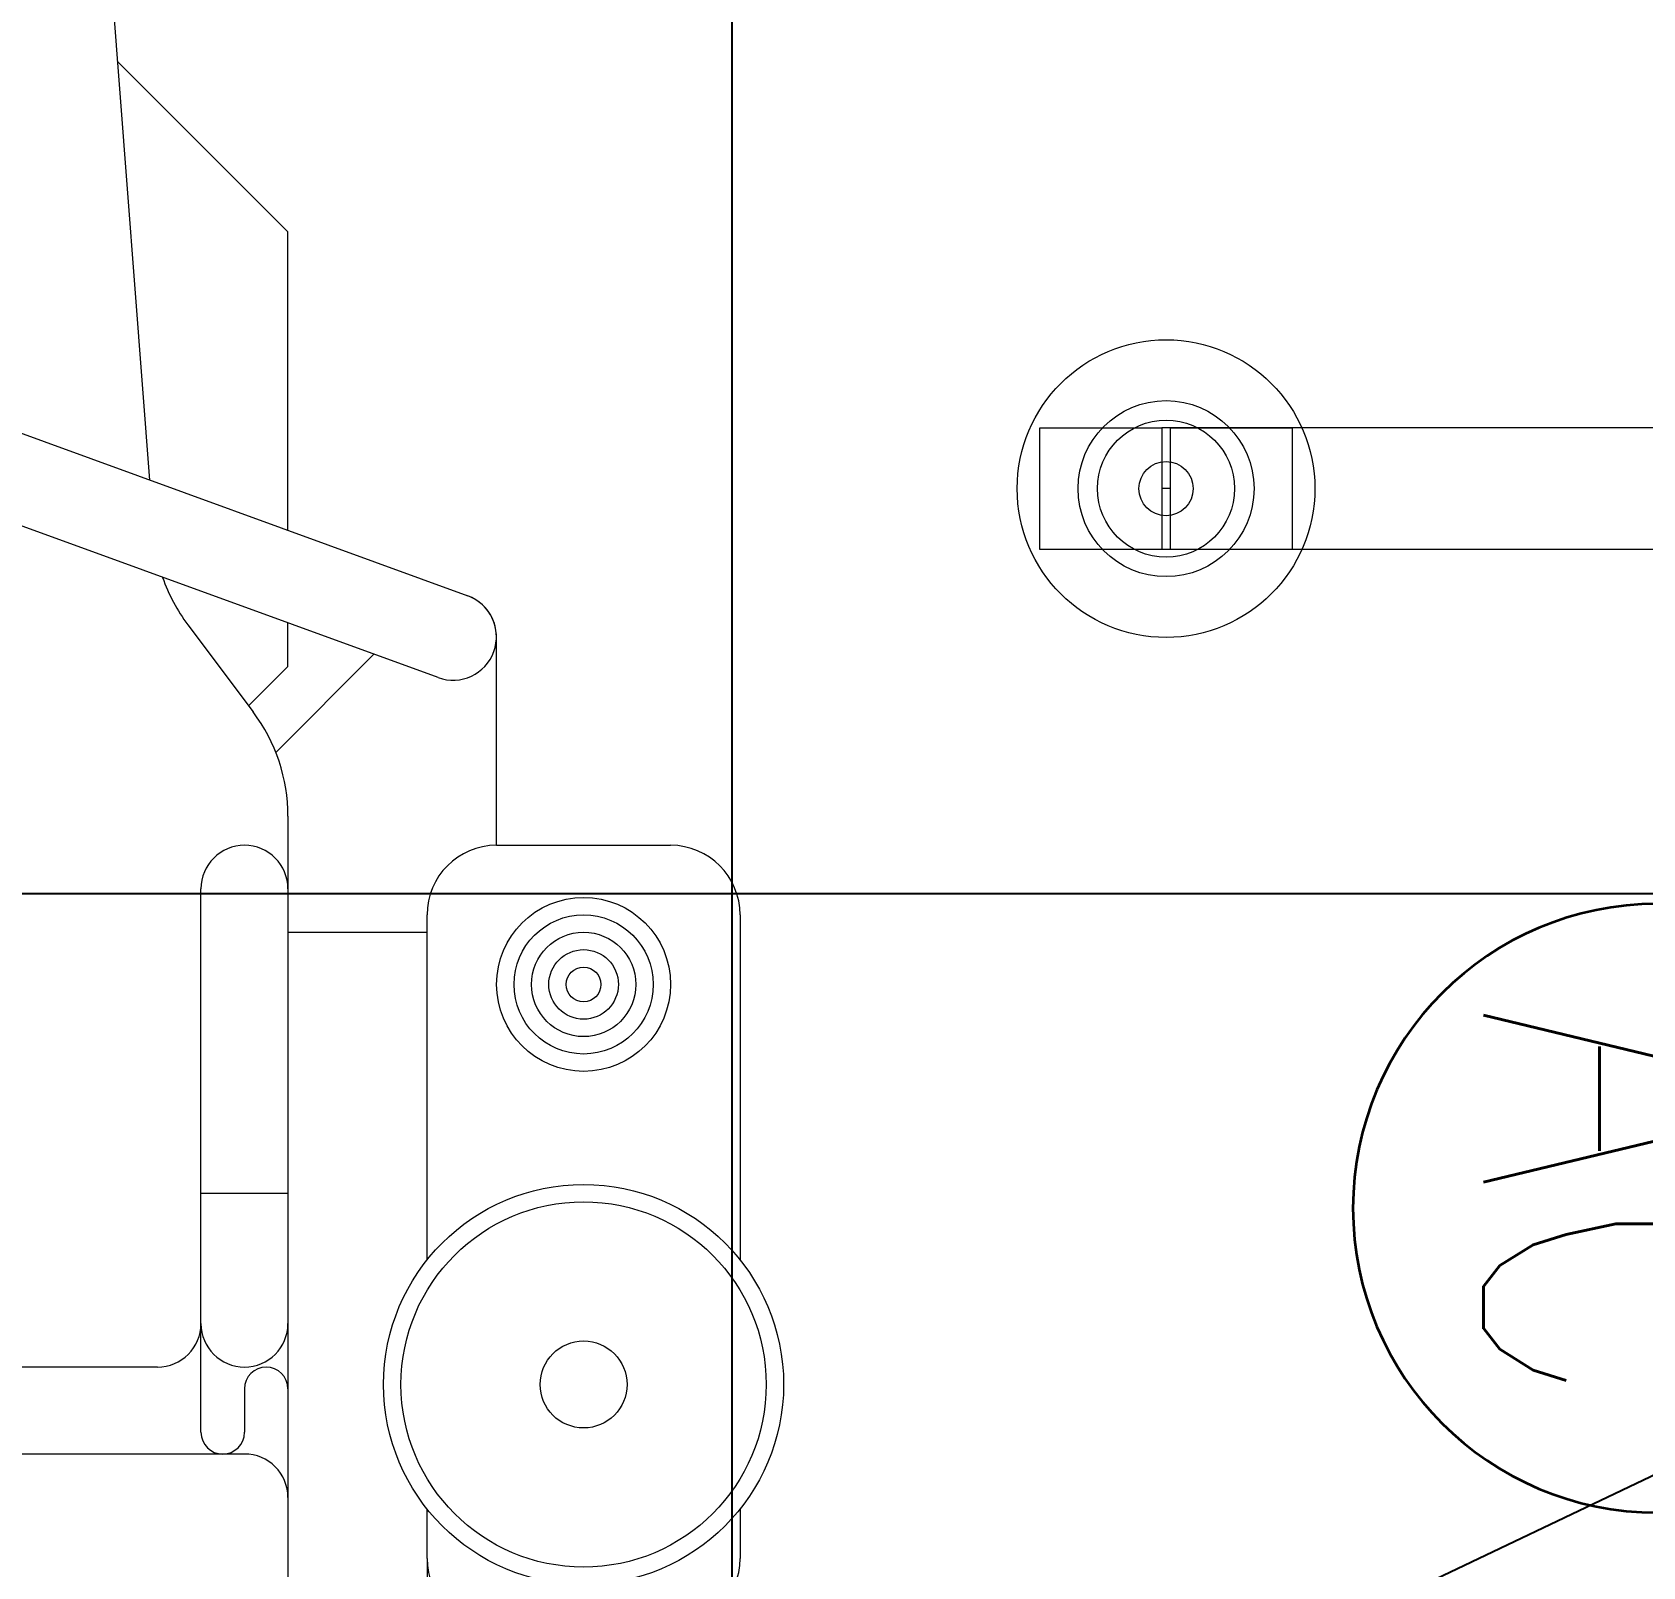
# Model space of a CAD drawing. Extents: x -178977 to 231842, y -29287 to 19916.
# Drawn here: x 31313 to 32239, y 6513 to 7395 of the extents above; entities that cross this region are included whole.
import ezdxf
from ezdxf import colors
from ezdxf.entities.mleader import LeaderData, LeaderLine
from ezdxf.enums import TextEntityAlignment as Align
from ezdxf.math import Vec2, Vec3

# ---------------------------------------------------------------- set-up
doc = ezdxf.new("R2010")
doc.units = 0
doc.header["$LTSCALE"] = 0.25
doc.linetypes.add('DASHDOT', pattern=[25.4, 12.7, -6.35, 0, -6.35])
doc.layers.add('01-First Floor-FUR$0$FALSE CEILING', color=251, linetype='Continuous')
doc.layers.add('E-POWR-IDEN', color=101, linetype='Continuous')
for name, color, linetype, lineweight in [('01-First Floor-FUR$0$LOADING', 253, 'Continuous', 5), ('01-First Floor-FUR$0$Wooden Joinery', 251, 'Continuous', 5), ('E-LITE-CIRC', 6, 'Continuous', 25), ('E-LITE-CLNG-CNDT', 6, 'DASHDOT', 35), ('E-POWR-CIRC-NUMB', 6, 'Continuous', 25), ('E-POWR-WALL @ 100', 4, 'Continuous', 35)]:
    doc.layers.add(name, color=color, linetype=linetype, lineweight=lineweight)
doc.styles.add('DC_SIMPLEX', font='SIMPLEX.shx', dxfattribs={"width": 0.7})

# ---------------------------------------------------------------- blocks, each defined once
blk = doc.blocks.new('01-First Floor-FUR$0$A$C5DAD61B4')
at = {"layer": '01-First Floor-FUR$0$Wooden Joinery'}
blk.add_arc((80, 859.06), 859.99, 272.66603, 0, dxfattribs=at)
blk = doc.blocks.new('01-First Floor-FUR$0$D.131.54.59')
for p, q in [((293989, 4464.5), (293384, 4464.5)), ((293389, 4429.5), (293384, 4429.5)), ((293989, 4394.5), (293384, 4394.5))]:
    blk.add_line(p, q)
for points in [[(293989, 4557), (293989, 4302), (293839, 4302), (293839, 4394.5)], [(293839, 4464.5), (293839, 4557), (293989, 4557)], [(293314, 4464.5), (293384, 4464.5), (293384, 4394.5), (293314, 4394.5), (293314, 4464.5)], [(293389, 4464.5), (293459, 4464.5), (293459, 4394.5), (293389, 4394.5), (293389, 4464.5)]]:
    blk.add_lwpolyline(points)
for radius in [85.59, 50.59, 39.41, 15.59]:
    blk.add_circle((293386.5, 4429.5), radius)
blk = doc.blocks.new('01-First Floor-FUR$0$D.121.03.06')
at = {"layer": '01-First Floor-FUR$0$LOADING'}
for p, q in [((286367.97, 7020.37), (286408.38, 6495.01)), ((286488, 6637.79), (286389.85, 6735.93)), ((285908.58, 6676.93), (286591.44, 6428.39)), ((286574.34, 6381.4), (285869.57, 6637.92)), ((286488, 6466.04), (286488, 6637.79)), ((286430.47, 6411.7), (286468, 6361.67)), ((286488, 6387.79), (286488, 6412.83)), ((286607.89, 6285), (286607.89, 6404.89)), ((286481.02, 6338.38), (286537.46, 6394.82)), ((286465.38, 6365.16), (286488, 6387.79)), ((286488, 6301.67), (286488, 5910)), ((286608, 6285), (286708, 6285)), ((286438, 6010), (286438, 6260)), ((286488, 6260), (286488, 6010)), ((286568, 6046.59), (286568, 6245)), ((286748, 6245), (286748, 6046.59)), ((286488, 6235), (286568, 6235)), ((286438, 6085), (286488, 6085)), ((286438, 5947.5), (286438, 6036.09)), ((286413, 5985), (285963, 5985)), ((286463, 5972.5), (286463, 5947.5)), ((286463, 5935), (285913, 5935)), ((286488, 5910), (286488, 5770.65)), ((286568, 5875), (286568, 5903.41)), ((286748, 5903.41), (286748, 5875)), ((286568, 5875), (286568, 5775))]:
    blk.add_line(p, q, dxfattribs=at)
for centre, radius in [((286658, 6205), 50), ((286658, 6205), 40), ((286658, 6205), 30), ((286658, 6205), 20), ((286658, 6205), 10), ((286658, 5975), 115), ((286658, 5975), 105), ((286658, 5975), 25)]:
    blk.add_circle(centre, radius, dxfattribs=at)
for centre, radius, start, end in [((286510.47, 6471.7), 100, 199.05907, 216.8699), ((286582.89, 6404.89), 25, 250, 70), ((286582.89, 6404.89), 25, 0, 70), ((286388, 6301.67), 100, 0, 36.8699), ((286463, 6260), 25, 0, 180), ((286608, 6245), 40, 90, 180), ((286708, 6245), 40, 0, 90), ((286413, 6010), 25, 270, 0), ((286463, 6010), 25, 180, 0), ((286475.5, 5972.5), 12.5, 0, 180), ((286450.5, 5947.5), 12.5, 180, 0), ((286463, 5910), 25, 0, 90), ((286608, 5875), 40, 180, 270), ((286708, 5875), 40, 270, 0)]:
    blk.add_arc(centre, radius, start, end, dxfattribs=at)
blk = doc.blocks.new('01-First Floor-FUR')
at = {"layer": '01-First Floor-FUR$0$FALSE CEILING', "linetype": 'Continuous'}
for p, q in [((31715.56, 5100), (31715.56, 8610)), ((29315.56, 6900), (32567.48, 6900))]:
    blk.add_line(p, q, dxfattribs=at)
at = {"layer": '01-First Floor-FUR$0$LOADING'}
for name, p in [('01-First Floor-FUR$0$D.121.03.06', (-255027.91, 642.67, -0.1)), ('01-First Floor-FUR$0$D.121.03.06', (-255027.91, 642.67, -0.1)), ('01-First Floor-FUR$0$D.131.54.59', (-261421.52, 2703.23, -0.1))]:
    blk.add_blockref(name, p, dxfattribs=at)
at = {"layer": '01-First Floor-FUR$0$Wooden Joinery', "xscale": -1, "rotation": 270}
blk.add_blockref('01-First Floor-FUR$0$A$C5DAD61B4', (31708.42, 5615), dxfattribs=at)
blk = doc.blocks.new('ARR0W')
at = {"color": 45}
blk.add_ellipse((0, 0), major_axis=(0.4, 0), ratio=0.4, dxfattribs=at)
at = {"color": 45, "ltscale": 0.5}
blk.add_solid([(-1.4, 0.1667), (-0.4, 0), (-1.4, -0.1667)], dxfattribs=at)
blk = doc.blocks.new('*U127')
for p, q in [((0, 1.45), (0, 0)), ((1, 0), (-1, 0))]:
    blk.add_line(p, q)
blk.add_circle((0, 3.2), 1.75)
at = {"layer": 'E-POWR-CIRC-NUMB', "style": 'DC_SIMPLEX', "width": 0.7, "flags": 8}
blk.add_attdef('CIRCUIT', (3.3635, 5.6705), '', height=2, rotation=360, dxfattribs=at)
at = {"layer": 'E-POWR-IDEN', "style": 'DC_SIMPLEX', "width": 0.7, "flags": 8}
blk.add_attdef('TYPE', text='', height=2, rotation=360, dxfattribs=at).set_placement((0, 3.2), align=Align.MIDDLE_CENTER)

msp = doc.modelspace()

# ---------------------------------------------------------------- block references
at = {"layer": 'E-LITE-CLNG-CNDT'}
msp.add_blockref('01-First Floor-FUR', (0, 0), dxfattribs=at)
at = {"layer": 'E-POWR-WALL @ 100'}
ref = msp.add_blockref('*U127', (32567.48, 6718.98), dxfattribs=dict(at, xscale=-100, yscale=100, zscale=100, rotation=90))
ref.add_attrib('TYPE', 'AC', dxfattribs={"layer": 'E-POWR-IDEN', "height": 200, "rotation": 270, "style": 'DC_SIMPLEX', "width": 0.7, "flags": 8}).set_placement((32247.48, 6718.98), align=Align.MIDDLE_CENTER)

# ---------------------------------------------------------------- leaders
at = {"layer": 'E-LITE-CIRC'}
ml = msp.add_multileader_mtext('Standard', dxfattribs=at)
ml.set_content('{\\Fdc_el_romans|c0;\\W0.8;TO\\Fromans|c0; \\Fsimplex|c0;PP-\\Fdc_el_romans|c0;F1\\Fsimplex|c0;/M46}', color=256, style='DC_SIMPLEX')
ml.set_leader_properties()
ml.set_arrow_properties(name='ARR0W')
ml.build(insert=Vec2(0, 0))
ml.multileader.update_dxf_attribs({"dogleg_length": 200, "arrow_head_size": 140, "scale": 100})
ctx = ml.context
ctx.base_point, ctx.scale, ctx.char_height, ctx.arrow_head_size, ctx.landing_gap_size, ctx.plane_origin, ctx.plane_x_axis, ctx.plane_y_axis = Vec3(29575, 6356.96, 0), 100, 200, 140, 140, Vec3(44911.12, 363.51, 0), Vec3(1, 0.000001, 0), Vec3(-0.000001, 1, 0)
ctx.text_align_type = 2
notes = []
notes.append((ctx, [(1, (1, 1, 0), (31807.6, 6356.96, 0), (-1, -0.000001, 0), 108.79, [(0, [(32567.48, 6718.98, 0)], 0, [])])]))
ctx.mtext.insert, ctx.mtext.text_direction, ctx.mtext.rotation, ctx.mtext.alignment, ctx.mtext.flow_direction = Vec3(31558.81, 6490.3, 0), Vec3(1, 0.000001, 0), 0.000001, 3, 5
for ctx, leaders in notes:
    for number, flags, end, landing, length, lines in leaders:
        leader = LeaderData()
        leader.index, (leader.has_last_leader_line, leader.has_dogleg_vector, leader.attachment_direction) = number, flags
        leader.last_leader_point, leader.dogleg_vector, leader.dogleg_length = Vec3(end), Vec3(landing), length
        for number, points, colour, breaks in lines:
            line = LeaderLine()
            line.index, line.vertices, line.color, line.breaks = number, Vec3.list(points), colors.encode_raw_color(colour), breaks
            leader.lines.append(line)
        ctx.leaders.append(leader)

doc.saveas('drawing.dxf')
